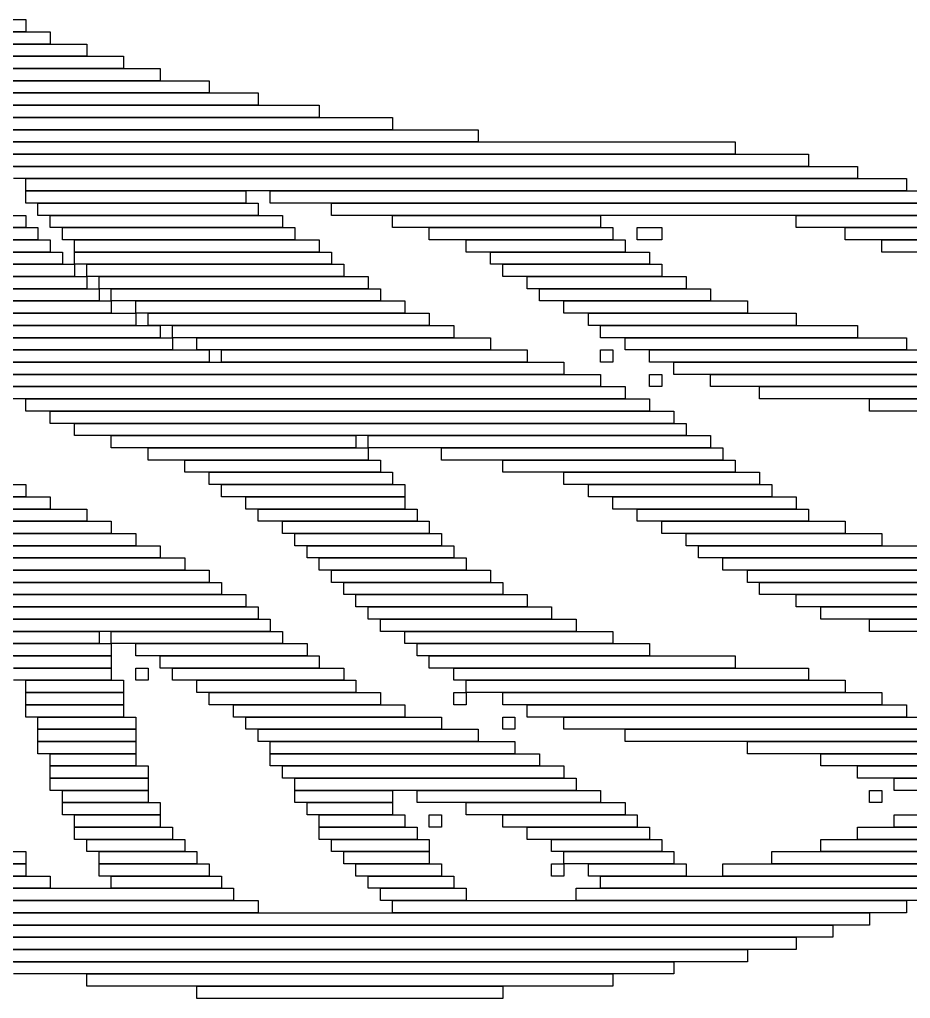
# Model space of a CAD drawing. Extents: x 366 to 658, y 363 to 661.
# Drawn here: x 486.5 to 559.3, y 363 to 443 of the extents above; entities that cross this region are included whole.
import ezdxf

# ---------------------------------------------------------------- set-up
doc = ezdxf.new("R2010")
doc.units = 0

msp = doc.modelspace()

# ---------------------------------------------------------------- linework, layer by layer
for p, q in [((471, 443), (487, 443)), ((487, 443), (487, 442)), ((487, 442), (471, 442)), ((473, 442), (489, 442)), ((489, 442), (489, 441)), ((489, 441), (473, 441)), ((475, 441), (492, 441)), ((492, 441), (492, 440)), ((492, 440), (475, 440)), ((477, 440), (495, 440)), ((495, 440), (495, 439)), ((495, 439), (477, 439)), ((478, 439), (498, 439)), ((498, 439), (498, 438)), ((498, 438), (478, 438)), ((479, 438), (502, 438)), ((502, 438), (502, 437)), ((502, 437), (479, 437)), ((480, 437), (506, 437)), ((506, 437), (506, 436)), ((506, 436), (480, 436)), ((481, 436), (511, 436)), ((511, 436), (511, 435)), ((511, 435), (481, 435)), ((482, 435), (517, 435)), ((517, 435), (517, 434)), ((517, 434), (482, 434)), ((483, 434), (524, 434)), ((524, 434), (524, 433)), ((524, 433), (483, 433)), ((484, 433), (545, 433)), ((545, 433), (545, 432)), ((545, 432), (484, 432)), ((485, 432), (551, 432)), ((551, 432), (551, 431)), ((551, 431), (485, 431)), ((486, 431), (555, 431)), ((555, 431), (555, 430)), ((555, 430), (486, 430)), ((487, 430), (559, 430)), ((487, 429), (487, 430)), ((559, 430), (559, 429)), ((559, 429), (487, 429)), ((487, 429), (505, 429)), ((487, 428), (487, 429)), ((505, 429), (505, 428)), ((507, 429), (561, 429)), ((507, 428), (507, 429)), ((505, 428), (487, 428)), ((488, 428), (506, 428)), ((488, 427), (488, 428)), ((506, 428), (506, 427)), ((561, 428), (507, 428)), ((512, 428), (563, 428)), ((512, 427), (512, 428)), ((468, 427), (487, 427)), ((487, 427), (487, 426)), ((506, 427), (488, 427)), ((489, 427), (508, 427)), ((489, 426), (489, 427)), ((508, 427), (508, 426)), ((563, 427), (512, 427)), ((517, 427), (534, 427)), ((517, 426), (517, 427)), ((534, 427), (534, 426)), ((550, 427), (565, 427)), ((550, 426), (550, 427)), ((487, 426), (468, 426)), ((469, 426), (488, 426)), ((488, 426), (488, 425)), ((508, 426), (489, 426)), ((490, 426), (509, 426)), ((490, 425), (490, 426)), ((509, 426), (509, 425)), ((534, 426), (517, 426)), ((520, 426), (535, 426)), ((520, 425), (520, 426)), ((535, 426), (535, 425)), ((537, 426), (539, 426)), ((537, 425), (537, 426)), ((539, 426), (539, 425)), ((565, 426), (550, 426)), ((554, 426), (566, 426)), ((554, 425), (554, 426)), ((488, 425), (469, 425)), ((470, 425), (489, 425)), ((489, 425), (489, 424)), ((509, 425), (490, 425)), ((491, 425), (511, 425)), ((491, 424), (491, 425)), ((511, 425), (511, 424)), ((535, 425), (520, 425)), ((523, 425), (536, 425)), ((523, 424), (523, 425)), ((536, 425), (536, 424)), ((539, 425), (537, 425)), ((566, 425), (554, 425)), ((557, 425), (568, 425)), ((557, 424), (557, 425)), ((489, 424), (470, 424)), ((471, 424), (490, 424)), ((490, 424), (490, 423)), ((511, 424), (491, 424)), ((491, 424), (512, 424)), ((491, 423), (491, 424)), ((512, 424), (512, 423)), ((536, 424), (523, 424)), ((525, 424), (538, 424)), ((525, 423), (525, 424)), ((538, 424), (538, 423)), ((568, 424), (557, 424)), ((490, 423), (471, 423)), ((472, 423), (491, 423)), ((512, 423), (491, 423)), ((491, 423), (491, 422)), ((492, 423), (513, 423)), ((492, 422), (492, 423)), ((513, 423), (513, 422)), ((538, 423), (525, 423)), ((526, 423), (539, 423)), ((526, 422), (526, 423)), ((539, 423), (539, 422)), ((491, 422), (472, 422)), ((473, 422), (492, 422)), ((513, 422), (492, 422)), ((492, 422), (492, 421)), ((493, 422), (515, 422)), ((493, 421), (493, 422)), ((515, 422), (515, 421)), ((539, 422), (526, 422)), ((528, 422), (541, 422)), ((528, 421), (528, 422)), ((541, 422), (541, 421)), ((492, 421), (473, 421)), ((474, 421), (493, 421)), ((515, 421), (493, 421)), ((493, 421), (493, 420)), ((494, 421), (516, 421)), ((494, 420), (494, 421)), ((516, 421), (516, 420)), ((541, 421), (528, 421)), ((529, 421), (543, 421)), ((529, 420), (529, 421)), ((543, 421), (543, 420)), ((493, 420), (474, 420)), ((475, 420), (494, 420)), ((516, 420), (494, 420)), ((494, 420), (494, 419)), ((496, 420), (518, 420)), ((496, 419), (496, 420)), ((518, 420), (518, 419)), ((543, 420), (529, 420)), ((531, 420), (546, 420)), ((531, 419), (531, 420)), ((546, 420), (546, 419)), ((494, 419), (475, 419)), ((476, 419), (496, 419)), ((518, 419), (496, 419)), ((496, 419), (496, 418)), ((497, 419), (520, 419)), ((497, 418), (497, 419)), ((520, 419), (520, 418)), ((546, 419), (531, 419)), ((533, 419), (550, 419)), ((533, 418), (533, 419)), ((550, 419), (550, 418)), ((496, 418), (476, 418)), ((477, 418), (498, 418)), ((520, 418), (497, 418)), ((498, 418), (498, 417)), ((499, 418), (522, 418)), ((499, 417), (499, 418)), ((522, 418), (522, 417)), ((550, 418), (533, 418)), ((534, 418), (555, 418)), ((534, 417), (534, 418)), ((555, 418), (555, 417)), ((498, 417), (477, 417)), ((478, 417), (499, 417)), ((522, 417), (499, 417)), ((499, 417), (499, 416)), ((501, 417), (525, 417)), ((501, 416), (501, 417)), ((525, 417), (525, 416)), ((555, 417), (534, 417)), ((536, 417), (559, 417)), ((536, 416), (536, 417)), ((559, 417), (559, 416)), ((499, 416), (478, 416)), ((480, 416), (502, 416)), ((525, 416), (501, 416)), ((502, 416), (502, 415)), ((503, 416), (528, 416)), ((503, 415), (503, 416)), ((528, 416), (528, 415)), ((534, 416), (535, 416)), ((534, 415), (534, 416)), ((535, 416), (535, 415)), ((559, 416), (536, 416)), ((538, 416), (562, 416)), ((538, 415), (538, 416)), ((502, 415), (480, 415)), ((481, 415), (531, 415)), ((528, 415), (503, 415)), ((531, 415), (531, 414)), ((535, 415), (534, 415)), ((562, 415), (538, 415)), ((540, 415), (564, 415)), ((540, 414), (540, 415)), ((531, 414), (481, 414)), ((483, 414), (534, 414)), ((534, 414), (534, 413)), ((538, 414), (539, 414)), ((538, 413), (538, 414)), ((539, 414), (539, 413)), ((564, 414), (540, 414)), ((543, 414), (566, 414)), ((543, 413), (543, 414)), ((534, 413), (483, 413)), ((485, 413), (536, 413)), ((536, 413), (536, 412)), ((539, 413), (538, 413)), ((566, 413), (543, 413)), ((547, 413), (568, 413)), ((547, 412), (547, 413)), ((536, 412), (485, 412)), ((487, 412), (538, 412)), ((487, 411), (487, 412)), ((538, 412), (538, 411)), ((568, 412), (547, 412)), ((556, 412), (570, 412)), ((556, 411), (556, 412)), ((538, 411), (487, 411)), ((489, 411), (540, 411)), ((489, 410), (489, 411)), ((540, 411), (540, 410)), ((570, 411), (556, 411)), ((540, 410), (489, 410)), ((491, 410), (541, 410)), ((491, 409), (491, 410)), ((541, 410), (541, 409)), ((541, 409), (491, 409)), ((494, 409), (514, 409)), ((494, 408), (494, 409)), ((514, 409), (514, 408)), ((515, 409), (543, 409)), ((515, 408), (515, 409)), ((543, 409), (543, 408)), ((514, 408), (494, 408)), ((497, 408), (515, 408)), ((497, 407), (497, 408)), ((543, 408), (515, 408)), ((515, 408), (515, 407)), ((521, 408), (544, 408)), ((521, 407), (521, 408)), ((544, 408), (544, 407)), ((515, 407), (497, 407)), ((500, 407), (516, 407)), ((500, 406), (500, 407)), ((516, 407), (516, 406)), ((544, 407), (521, 407)), ((526, 407), (545, 407)), ((526, 406), (526, 407)), ((545, 407), (545, 406)), ((516, 406), (500, 406)), ((502, 406), (517, 406)), ((502, 405), (502, 406)), ((517, 406), (517, 405)), ((545, 406), (526, 406)), ((531, 406), (547, 406)), ((531, 405), (531, 406)), ((547, 406), (547, 405)), ((471, 405), (487, 405)), ((487, 405), (487, 404)), ((517, 405), (502, 405)), ((503, 405), (518, 405)), ((503, 404), (503, 405)), ((518, 405), (518, 404)), ((547, 405), (531, 405)), ((533, 405), (548, 405)), ((533, 404), (533, 405)), ((548, 405), (548, 404)), ((487, 404), (471, 404)), ((472, 404), (489, 404)), ((489, 404), (489, 403)), ((518, 404), (503, 404)), ((505, 404), (518, 404)), ((505, 403), (505, 404)), ((518, 404), (518, 403)), ((548, 404), (533, 404)), ((535, 404), (550, 404)), ((535, 403), (535, 404)), ((550, 404), (550, 403)), ((489, 403), (472, 403)), ((474, 403), (492, 403)), ((492, 403), (492, 402)), ((518, 403), (505, 403)), ((506, 403), (519, 403)), ((506, 402), (506, 403)), ((519, 403), (519, 402)), ((550, 403), (535, 403)), ((537, 403), (551, 403)), ((537, 402), (537, 403)), ((551, 403), (551, 402)), ((492, 402), (474, 402)), ((475, 402), (494, 402)), ((494, 402), (494, 401)), ((519, 402), (506, 402)), ((508, 402), (520, 402)), ((508, 401), (508, 402)), ((520, 402), (520, 401)), ((551, 402), (537, 402)), ((539, 402), (554, 402)), ((539, 401), (539, 402)), ((554, 402), (554, 401)), ((494, 401), (475, 401)), ((477, 401), (496, 401)), ((496, 401), (496, 400)), ((520, 401), (508, 401)), ((509, 401), (521, 401)), ((509, 400), (509, 401)), ((521, 401), (521, 400)), ((554, 401), (539, 401)), ((541, 401), (557, 401)), ((541, 400), (541, 401)), ((557, 401), (557, 400)), ((496, 400), (477, 400)), ((478, 400), (498, 400)), ((498, 400), (498, 399)), ((521, 400), (509, 400)), ((510, 400), (522, 400)), ((510, 399), (510, 400)), ((522, 400), (522, 399)), ((557, 400), (541, 400)), ((542, 400), (561, 400)), ((542, 399), (542, 400)), ((498, 399), (478, 399)), ((479, 399), (500, 399)), ((500, 399), (500, 398)), ((522, 399), (510, 399)), ((511, 399), (523, 399)), ((511, 398), (511, 399)), ((523, 399), (523, 398)), ((561, 399), (542, 399)), ((544, 399), (577, 399)), ((544, 398), (544, 399)), ((500, 398), (479, 398)), ((480, 398), (502, 398)), ((502, 398), (502, 397)), ((523, 398), (511, 398)), ((512, 398), (525, 398)), ((512, 397), (512, 398)), ((525, 398), (525, 397)), ((577, 398), (544, 398)), ((546, 398), (581, 398)), ((546, 397), (546, 398)), ((502, 397), (480, 397)), ((481, 397), (503, 397)), ((503, 397), (503, 396)), ((525, 397), (512, 397)), ((513, 397), (526, 397)), ((513, 396), (513, 397)), ((526, 397), (526, 396)), ((581, 397), (546, 397)), ((547, 397), (584, 397)), ((547, 396), (547, 397)), ((503, 396), (481, 396)), ((482, 396), (505, 396)), ((505, 396), (505, 395)), ((526, 396), (513, 396)), ((514, 396), (528, 396)), ((514, 395), (514, 396)), ((528, 396), (528, 395)), ((584, 396), (547, 396)), ((550, 396), (587, 396)), ((550, 395), (550, 396)), ((505, 395), (482, 395)), ((483, 395), (506, 395)), ((506, 395), (506, 394)), ((528, 395), (514, 395)), ((515, 395), (530, 395)), ((515, 394), (515, 395)), ((530, 395), (530, 394)), ((587, 395), (550, 395)), ((552, 395), (589, 395)), ((552, 394), (552, 395)), ((506, 394), (483, 394)), ((484, 394), (507, 394)), ((507, 394), (507, 393)), ((530, 394), (515, 394)), ((516, 394), (532, 394)), ((516, 393), (516, 394)), ((532, 394), (532, 393)), ((589, 394), (552, 394)), ((556, 394), (602, 394)), ((556, 393), (556, 394)), ((507, 393), (484, 393)), ((485, 393), (493, 393)), ((493, 393), (493, 392)), ((494, 393), (508, 393)), ((494, 392), (494, 393)), ((508, 393), (508, 392)), ((532, 393), (516, 393)), ((518, 393), (535, 393)), ((518, 392), (518, 393)), ((535, 393), (535, 392)), ((602, 393), (556, 393)), ((493, 392), (485, 392)), ((485, 392), (494, 392)), ((508, 392), (494, 392)), ((494, 392), (494, 391)), ((496, 392), (510, 392)), ((496, 391), (496, 392)), ((510, 392), (510, 391)), ((535, 392), (518, 392)), ((519, 392), (538, 392)), ((519, 391), (519, 392)), ((538, 392), (538, 391)), ((494, 391), (485, 391)), ((486, 391), (494, 391)), ((494, 391), (494, 390)), ((510, 391), (496, 391)), ((498, 391), (511, 391)), ((498, 390), (498, 391)), ((511, 391), (511, 390)), ((538, 391), (519, 391)), ((520, 391), (545, 391)), ((520, 390), (520, 391)), ((545, 391), (545, 390)), ((494, 390), (486, 390)), ((486, 390), (494, 390)), ((494, 390), (494, 389)), ((496, 390), (497, 390)), ((496, 389), (496, 390)), ((497, 390), (497, 389)), ((511, 390), (498, 390)), ((499, 390), (513, 390)), ((499, 389), (499, 390)), ((513, 390), (513, 389)), ((545, 390), (520, 390)), ((522, 390), (551, 390)), ((522, 389), (522, 390)), ((551, 390), (551, 389)), ((494, 389), (486, 389)), ((487, 389), (495, 389)), ((487, 388), (487, 389)), ((495, 389), (495, 388)), ((497, 389), (496, 389)), ((513, 389), (499, 389)), ((501, 389), (514, 389)), ((501, 388), (501, 389)), ((514, 389), (514, 388)), ((551, 389), (522, 389)), ((523, 389), (554, 389)), ((523, 388), (523, 389)), ((554, 389), (554, 388)), ((495, 388), (487, 388)), ((487, 388), (495, 388)), ((487, 387), (487, 388)), ((495, 388), (495, 387)), ((514, 388), (501, 388)), ((502, 388), (516, 388)), ((502, 387), (502, 388)), ((516, 388), (516, 387)), ((522, 388), (523, 388)), ((522, 387), (522, 388)), ((554, 388), (523, 388)), ((523, 388), (523, 387)), ((526, 388), (557, 388)), ((526, 387), (526, 388)), ((557, 388), (557, 387)), ((495, 387), (487, 387)), ((487, 387), (495, 387)), ((487, 386), (487, 387)), ((495, 387), (495, 386)), ((516, 387), (502, 387)), ((504, 387), (518, 387)), ((504, 386), (504, 387)), ((518, 387), (518, 386)), ((523, 387), (522, 387)), ((557, 387), (526, 387)), ((528, 387), (559, 387)), ((528, 386), (528, 387)), ((559, 387), (559, 386)), ((495, 386), (487, 386)), ((488, 386), (496, 386)), ((488, 385), (488, 386)), ((496, 386), (496, 385)), ((518, 386), (504, 386)), ((505, 386), (521, 386)), ((505, 385), (505, 386)), ((521, 386), (521, 385)), ((526, 386), (527, 386)), ((526, 385), (526, 386)), ((527, 386), (527, 385)), ((559, 386), (528, 386)), ((531, 386), (561, 386)), ((531, 385), (531, 386)), ((496, 385), (488, 385)), ((488, 385), (496, 385)), ((488, 384), (488, 385)), ((496, 385), (496, 384)), ((521, 385), (505, 385)), ((506, 385), (524, 385)), ((506, 384), (506, 385)), ((524, 385), (524, 384)), ((527, 385), (526, 385)), ((561, 385), (531, 385)), ((536, 385), (562, 385)), ((536, 384), (536, 385)), ((496, 384), (488, 384)), ((488, 384), (496, 384)), ((488, 383), (488, 384)), ((496, 384), (496, 383)), ((524, 384), (506, 384)), ((507, 384), (527, 384)), ((507, 383), (507, 384)), ((527, 384), (527, 383)), ((562, 384), (536, 384)), ((546, 384), (564, 384)), ((546, 383), (546, 384)), ((496, 383), (488, 383)), ((489, 383), (496, 383)), ((489, 382), (489, 383)), ((496, 383), (496, 382)), ((527, 383), (507, 383)), ((507, 383), (529, 383)), ((507, 382), (507, 383)), ((529, 383), (529, 382)), ((564, 383), (546, 383)), ((552, 383), (566, 383)), ((552, 382), (552, 383)), ((496, 382), (489, 382)), ((489, 382), (497, 382)), ((489, 381), (489, 382)), ((497, 382), (497, 381)), ((529, 382), (507, 382)), ((508, 382), (531, 382)), ((508, 381), (508, 382)), ((531, 382), (531, 381)), ((566, 382), (552, 382)), ((555, 382), (567, 382)), ((555, 381), (555, 382)), ((497, 381), (489, 381)), ((489, 381), (497, 381)), ((489, 380), (489, 381)), ((497, 381), (497, 380)), ((531, 381), (508, 381)), ((509, 381), (532, 381)), ((509, 380), (509, 381)), ((532, 381), (532, 380)), ((567, 381), (555, 381)), ((558, 381), (582, 381)), ((558, 380), (558, 381)), ((497, 380), (489, 380)), ((490, 380), (497, 380)), ((490, 379), (490, 380)), ((497, 380), (497, 379)), ((532, 380), (509, 380)), ((509, 380), (517, 380)), ((509, 379), (509, 380)), ((517, 380), (517, 379)), ((519, 380), (534, 380)), ((519, 379), (519, 380)), ((534, 380), (534, 379)), ((556, 380), (557, 380)), ((556, 379), (556, 380)), ((557, 380), (557, 379)), ((582, 380), (558, 380)), ((497, 379), (490, 379)), ((490, 379), (498, 379)), ((490, 378), (490, 379)), ((498, 379), (498, 378)), ((517, 379), (509, 379)), ((510, 379), (517, 379)), ((510, 378), (510, 379)), ((517, 379), (517, 378)), ((534, 379), (519, 379)), ((523, 379), (536, 379)), ((523, 378), (523, 379)), ((536, 379), (536, 378)), ((557, 379), (556, 379)), ((498, 378), (490, 378)), ((491, 378), (498, 378)), ((491, 377), (491, 378)), ((498, 378), (498, 377)), ((517, 378), (510, 378)), ((511, 378), (518, 378)), ((511, 377), (511, 378)), ((518, 378), (518, 377)), ((520, 378), (521, 378)), ((520, 377), (520, 378)), ((521, 378), (521, 377)), ((536, 378), (523, 378)), ((526, 378), (537, 378)), ((526, 377), (526, 378)), ((537, 378), (537, 377)), ((558, 378), (576, 378)), ((558, 377), (558, 378)), ((498, 377), (491, 377)), ((491, 377), (499, 377)), ((491, 376), (491, 377)), ((499, 377), (499, 376)), ((518, 377), (511, 377)), ((511, 377), (519, 377)), ((511, 376), (511, 377)), ((519, 377), (519, 376)), ((521, 377), (520, 377)), ((537, 377), (526, 377)), ((528, 377), (538, 377)), ((528, 376), (528, 377)), ((538, 377), (538, 376)), ((555, 377), (574, 377)), ((555, 376), (555, 377)), ((576, 377), (558, 377)), ((499, 376), (491, 376)), ((492, 376), (500, 376)), ((492, 375), (492, 376)), ((500, 376), (500, 375)), ((519, 376), (511, 376)), ((512, 376), (520, 376)), ((512, 375), (512, 376)), ((520, 376), (520, 375)), ((538, 376), (528, 376)), ((530, 376), (539, 376)), ((530, 375), (530, 376)), ((539, 376), (539, 375)), ((552, 376), (572, 376)), ((552, 375), (552, 376)), ((574, 376), (555, 376)), ((480, 375), (487, 375)), ((487, 375), (487, 374)), ((500, 375), (492, 375)), ((493, 375), (501, 375)), ((493, 374), (493, 375)), ((501, 375), (501, 374)), ((520, 375), (512, 375)), ((513, 375), (520, 375)), ((513, 374), (513, 375)), ((520, 375), (520, 374)), ((539, 375), (530, 375)), ((531, 375), (540, 375)), ((531, 374), (531, 375)), ((540, 375), (540, 374)), ((548, 375), (570, 375)), ((548, 374), (548, 375)), ((572, 375), (552, 375)), ((459, 374), (487, 374)), ((487, 374), (480, 374)), ((487, 374), (487, 373)), ((501, 374), (493, 374)), ((493, 374), (502, 374)), ((493, 373), (493, 374)), ((502, 374), (502, 373)), ((520, 374), (513, 374)), ((514, 374), (521, 374)), ((514, 373), (514, 374)), ((521, 374), (521, 373)), ((530, 374), (531, 374)), ((530, 373), (530, 374)), ((540, 374), (531, 374)), ((531, 374), (531, 373)), ((533, 374), (541, 374)), ((533, 373), (533, 374)), ((541, 374), (541, 373)), ((544, 374), (568, 374)), ((544, 373), (544, 374)), ((570, 374), (548, 374)), ((487, 373), (459, 373)), ((461, 373), (489, 373)), ((489, 373), (489, 372)), ((502, 373), (493, 373)), ((494, 373), (503, 373)), ((494, 372), (494, 373)), ((503, 373), (503, 372)), ((521, 373), (514, 373)), ((515, 373), (522, 373)), ((515, 372), (515, 373)), ((522, 373), (522, 372)), ((531, 373), (530, 373)), ((541, 373), (533, 373)), ((534, 373), (565, 373)), ((534, 372), (534, 373)), ((568, 373), (544, 373)), ((489, 372), (461, 372)), ((464, 372), (504, 372)), ((503, 372), (494, 372)), ((504, 372), (504, 371)), ((522, 372), (515, 372)), ((516, 372), (523, 372)), ((516, 371), (516, 372)), ((523, 372), (523, 371)), ((532, 372), (562, 372)), ((532, 371), (532, 372)), ((565, 372), (534, 372)), ((504, 371), (464, 371)), ((467, 371), (506, 371)), ((506, 371), (506, 370)), ((523, 371), (516, 371)), ((517, 371), (559, 371)), ((517, 370), (517, 371)), ((562, 371), (532, 371)), ((559, 371), (559, 370)), ((506, 370), (467, 370)), ((470, 370), (556, 370)), ((559, 370), (517, 370)), ((556, 370), (556, 369)), ((556, 369), (470, 369)), ((473, 369), (553, 369)), ((553, 369), (553, 368)), ((553, 368), (473, 368)), ((477, 368), (550, 368)), ((550, 368), (550, 367)), ((550, 367), (477, 367)), ((481, 367), (546, 367)), ((546, 367), (546, 366)), ((546, 366), (481, 366)), ((486, 366), (540, 366)), ((540, 366), (540, 365)), ((540, 365), (486, 365)), ((492, 365), (535, 365)), ((492, 364), (492, 365)), ((535, 365), (535, 364)), ((535, 364), (492, 364)), ((501, 364), (526, 364)), ((501, 363), (501, 364)), ((526, 364), (526, 363)), ((526, 363), (501, 363))]:
    msp.add_line(p, q)

doc.saveas('drawing.dxf')
